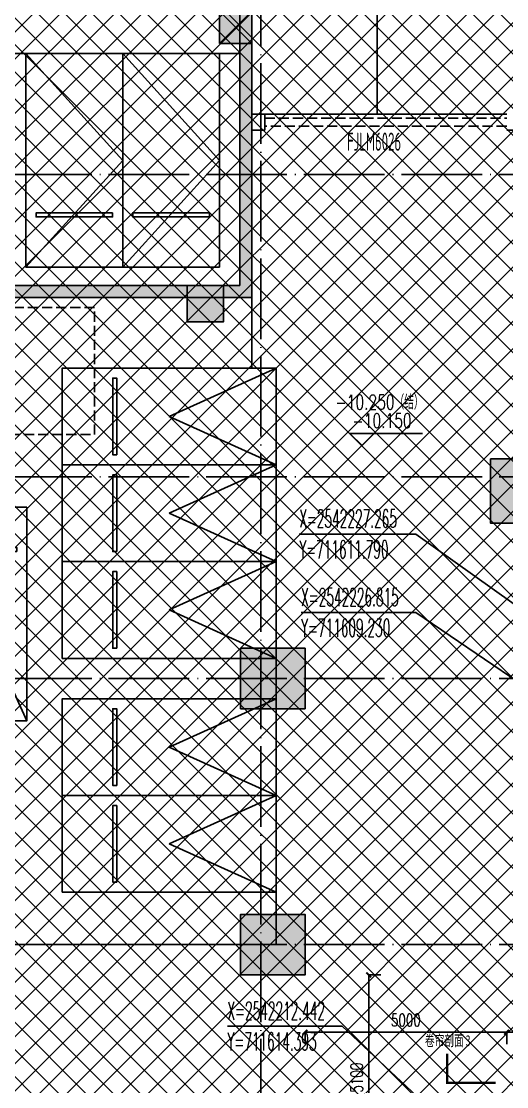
# Model space of a CAD drawing. Header units: millimetres. Extents: x 12325263 to 13848842, y -1463133 to 573208.
# Drawn here: x 12552362 to 12564397, y -1108011 to -1081586 of the extents above; entities that cross this region are included whole.
import ezdxf
from ezdxf.enums import TextEntityAlignment as Align
from ezdxf.xclip import XClip

# ---------------------------------------------------------------- set-up
doc = ezdxf.new("R2010")
doc.units = ezdxf.units.MM
doc.header["$LTSCALE"] = 1000
doc.header["$XCLIPFRAME"] = 0
doc.linetypes.add('-2F平面$0$DASH', pattern=[0.35, 0.25, -0.1])
doc.linetypes.add('DOTE', pattern=[2.42, 2, -0.2, 0.02, -0.2])
for name, color, linetype in [('-2F平面$0$DIM-ELEV', 3, 'Continuous'), ('-2F平面$0$DRWD-WINDOW', 2, 'Continuous'), ('-2F平面$0$PARTS-CAR公寓', 240, 'Continuous'), ('-2F平面$0$PARTS-CAR公寓子母车位', 240, 'Continuous'), ('-2F平面$0$PARTS-UP', 1, '-2F平面$0$DASH'), ('-2F平面$0$WALL-SHATCH', 8, 'Continuous'), ('-3F平面$0$PARTS-CAR商业', 160, 'Continuous'), ('A-ANNO-DIMS', 83, 'Continuous'), ('A-ANNO-SYMB', 3, 'Continuous'), ('A-ANNO-TEXT', 7, 'Continuous'), ('A-AXIS', 16, 'DOTE'), ('A-COLS', 6, 'Continuous'), ('A-WALL-PATT', 8, 'Continuous'), ('A_WALL(防火墙)', 151, 'Continuous'), ('DIM_COOR', 7, 'Continuous'), ('DRWD-F-TEXT', 142, 'Continuous'), ('PARTS-STAIR', 2, 'Continuous'), ('PUB_HATCH', 8, 'Continuous'), ('PUB_TEXT', 7, 'Continuous'), ('ROAD-LINE', 20, 'Continuous'), ('WALL', 5, 'Continuous'), ('人防墙', 6, 'Continuous'), ('地下室柱网$0$0q-柱0', 8, 'Continuous'), ('地下室柱网$0$0q-柱填充', 8, 'Continuous')]:
    doc.layers.add(name, color=color, linetype=linetype)
doc.layers.add('地下室柱网$0$9', color=8, linetype='Continuous', plot=False)
doc.styles.add('-2F平面$0$Standard', font='simplex.shx', dxfattribs={"bigfont": 'gbcbig.shx'})
doc.styles.add('_TCH_DIM', font='SIMPLEX.shx', dxfattribs={"width": 0.7, "bigfont": 'GBCBIG.shx'})
doc.styles.add('_TCH_DIM_T3', font='SIMPLEX.shx', dxfattribs={"width": 0.705882, "bigfont": 'GBCBIG.shx'})
doc.styles.get("Standard").update_dxf_attribs({"font": 'gbenor.shx', "bigfont": 'gbcbig.shx'})
doc.styles.add('宋体', font='', dxfattribs={"width": 0.65})
doc.styles.get('宋体').set_extended_font_data('SimSun')
doc.dimstyles.new('_TCH_ARCH&&120', dxfattribs={"dimtxt": 306, "dimasz": 120, "dimexe": 300, "dimexo": 360, "dimgap": 147, "dimtad": 1, "dimdec": 0, "dimzin": 0, "dimdsep": 46, "dimtxsty": '_TCH_DIM_T3', "dimblk": 'ARCHTICK', "dimcen": 0.09, "dimclrt": 7, "dimazin": 2, "dimtfac": 1, "dimtdec": 0, "dimtix": 1, "dimtmove": 2, "dimatfit": 3, "dimfxl": 1, "dimfxlon": 1, "dimtolj": 1, "dimtzin": 0, "dimarcsym": 0})

# ---------------------------------------------------------------- blocks, each defined once
blk = doc.blocks.new('asdgafgf20230228-rf2')
at = {"layer": 'PUB_HATCH'}
for points in [[(-13620, 49667), (-13820, 49700), (-13820, 30850), (-13520, 30550), (-13520, 49500)], [(-13520, 30550), (-13820, 30850), (-20319, 30850), (-20619, 30550)]]:
    blk.add_hatch(color=256, dxfattribs=at).paths.add_polyline_path(points)
at = {"layer": '人防墙'}
for p, q in [((-13820, 49700), (-13820, 30850)), ((-13520, 49500), (-13520, 30550)), ((-13820, 30850), (-20319, 30850)), ((-13520, 30550), (-20619, 30550))]:
    blk.add_line(p, q, dxfattribs=at)
blk = doc.blocks.new('_FZH')
blk.add_lwpolyline([(-0.5, -0.5), (0.5, -0.5), (0.5, 0.5), (-0.5, 0.5)], close=True)
at = {"layer": 'PUB_HATCH'}
blk.add_solid([(-0.5, -0.5), (0.5, -0.5), (-0.5, 0.5), (0.5, 0.5)], dxfattribs=at)
blk = doc.blocks.new('1-3F')
at = {"layer": 'A-COLS', "rotation": 270}
for p, xscale, yscale, zscale in [((-46620, 54150), 800, 800, 800), ((-47370, 47300), 900, 900, 900), ((-39500, 42650), 1600, 1600, 1600)]:
    blk.add_blockref('_FZH', p, dxfattribs=dict(at, xscale=xscale, yscale=yscale, zscale=zscale))
at = {"layer": 'A-COLS', "xscale": 1600, "yscale": 1500, "zscale": 1500}
for p in [(-45700, 38000), (-45700, 31400)]:
    blk.add_blockref('_FZH', p, dxfattribs=at)
blk = doc.blocks.new('adgshg13--2F平面$0$A$C7F010FC0')
at = {"layer": '-2F平面$0$WALL-SHATCH'}
h = blk.add_hatch(color=256, dxfattribs=at)
h.dxf.hatch_style = 1
h.paths.add_polyline_path([(-60384, -16881), (-763, 197), (12588, -13153), (12588, -157996), (-162965, -188820), (-171262, -180523), (-171262, -31311), (-150707, -10756), (-131860, -7981), (-99162, -7981), (-99162, -4981), (-76620, -4981), (-70108, -16881)], flags=16)
h.paths.add_polyline_path([(-60091, -16381), (-647, 647), (12988, -12988), (12988, -158332), (-163101, -189250), (-171662, -180689), (-171662, -31145), (-150778, -10261), (-131897, -7481), (-99562, -7481), (-99562, -4581), (-76366, -4581), (-69908, -16381)])
blk = doc.blocks.new('adgshgbj--2F平面$0$报建车道-2')
at = {"layer": 'ROAD-LINE'}
for p, q in [((117932, -98456), (104704, -100779)), ((119274, -104363), (119576, -106087)), ((119576, -106087), (120169, -105983)), ((120169, -105983), (122642, -120067)), ((122642, -120067), (107788, -122675))]:
    blk.add_line(p, q, dxfattribs=at)
blk = doc.blocks.new('adgshg13--2F平面$0$Lmark11')
blk.add_line((-250, 250), (1250, 250))
blk.add_lwpolyline([(-250, 250), (250, 250), (0, 0), (-250, 250)], close=True)
at = {"color": 7, "style": '-2F平面$0$Standard', "width": 0.8}
blk.add_attdef('LMARK', text='', height=180, rotation=0, dxfattribs=at).set_placement((1137, 325), align=Align.RIGHT)
blk = doc.blocks.new('adgshg2qbj-gycw-bj-13-CAR-4')
for p, q in [((0, -2650), (-1200, -5300)), ((1200, -5300), (0, -2650)), ((0, -2650), (0, -2650))]:
    blk.add_line(p, q)
blk.add_lwpolyline([(-1200, 0), (1200, 0), (1200, -5300), (-1200, -5300)], close=True)
at = {"extrusion": (-0.000447791, -3.39718e-15, 1), "elevation": -1}
blk.add_lwpolyline([(-950, -1350), (950, -1350), (950, -1250), (-950, -1250)], close=True, dxfattribs=at)
blk = doc.blocks.new('adgshg2qbj-gycw-bj-13--2F平面$0$CAR-子车位')
blk.add_line((1697, 1697), (3748, -3748))
blk.add_lwpolyline([(0, 0), (1697, 1697), (5445, -2051), (3748, -3748)], close=True)
at = {"extrusion": (-0.000316636, -0.000316636, 1), "elevation": -1}
blk.add_lwpolyline([(955, -601), (2298, 742), (2227, 813), (884, -530)], close=True, dxfattribs=at)
blk = doc.blocks.new('adgshg2qbj-syc-bj-13-CAR-4')
blk.add_lwpolyline([(-1200, 0), (1200, 0), (1200, -5300), (-1200, -5300)], close=True)
blk.add_lwpolyline([(1200, -5300), (-1200, -2650), (1200, 0)])
at = {"extrusion": (-0.000447791, -3.39717e-15, 1), "elevation": -1}
blk.add_lwpolyline([(-950, -1350), (950, -1350), (950, -1250), (-950, -1250)], close=True, dxfattribs=at)
blk = doc.blocks.new('*U495')
at = {"layer": '地下室柱网$0$0q-柱0'}
blk.add_lwpolyline([(-400, -400), (400, -400), (400, 400), (-400, 400)], close=True, dxfattribs=at)
at = {"layer": '地下室柱网$0$0q-柱填充'}
blk.add_solid([(-400, 400), (400, 400), (-400, -400), (400, -400)], dxfattribs=at)
at = {"layer": '地下室柱网$0$9'}
for p, q in [((-400, 400), (400, -400)), ((-400, -400), (400, 400))]:
    blk.add_line(p, q, dxfattribs=at)
blk = doc.blocks.new('A$C2A3E77E8')
at = {"layer": '-2F平面$0$DRWD-WINDOW', "color": 2, "linetype": '-2F平面$0$DASH'}
blk.add_line((508664.7, 100977.5), (514574.3, 102015.2), dxfattribs=at)
at = {"layer": '-2F平面$0$DRWD-WINDOW', "color": 2, "linetype": '-2F平面$0$DASH', "extrusion": (-1.20487e-07, 1.38292e-06, 1)}
blk.add_line((514608.9, 101818.2), (508699.3, 100780.5), dxfattribs=at)
at = {"layer": '-2F平面$0$PARTS-UP'}
blk.add_lwpolyline([(502763.5, 91971.2), (505866.1, 92516), (505321.3, 95618.5), (502218.8, 95073.8)], dxfattribs=at)
at = {"layer": 'PARTS-STAIR'}
blk.add_line((508332.4, 101020.7), (514557, 102113.6), dxfattribs=at)
blk.add_lwpolyline([(508905.3, 115741.6), (511395.6, 101558.5)], dxfattribs=at)
at = {"layer": 'WALL'}
for p, q in [((514626.2, 101719.7), (514823.2, 101754.3)), ((508647.4, 101076), (508332.2, 101020.7)), ((508647.4, 101076), (508716.6, 100682)), ((508716.6, 100682), (508401.4, 100626.7))]:
    blk.add_line(p, q, dxfattribs=at)
at = {"layer": '-2F平面$0$DIM-ELEV'}
ref = blk.add_blockref('adgshg13--2F平面$0$Lmark11', (512541.8, 93894.4), dxfattribs=dict(at, xscale=1.200000000000004, yscale=1.200000000000004, zscale=1.200000000000004, rotation=9.958750764330741))
XClip(ref).set_block_clipping_path([(-529.1692605615, 256.2128419876), (1355.6507577896, 780.9177241325)])
ref.add_attrib('LMARK', '-10.250（结）', dxfattribs={"layer": '0', "color": 7, "height": 360, "rotation": 9.95875, "style": '-2F平面$0$Standard', "width": 0.7}).set_placement((513793.5, 94542.2), align=Align.RIGHT)
ref = blk.add_blockref('adgshg13--2F平面$0$Lmark11', (512446, 93395.7), dxfattribs=dict(at, xscale=1.200000000000004, yscale=1.200000000000004, zscale=1.200000000000004, rotation=9.958750764330741))
ref.add_attrib('LMARK', '-10.150', dxfattribs={"layer": '0', "color": 7, "height": 360, "rotation": 9.95875, "style": '-2F平面$0$Standard', "width": 0.7}).set_placement((513581.8, 94038.5), align=Align.RIGHT)
at = {"layer": '-2F平面$0$PARTS-CAR公寓', "rotation": 99.95902942664536}
for p in [(505001.7, 92821.1), (505416.7, 90457.2), (505831.8, 88093.4), (506419.8, 84744.6), (506834.8, 82380.8)]:
    blk.add_blockref('adgshg2qbj-gycw-bj-13-CAR-4', p, dxfattribs=at)
at = {"layer": '-2F平面$0$PARTS-CAR公寓子母车位', "xscale": -1, "rotation": 54.9584734832932}
blk.add_blockref('adgshg2qbj-gycw-bj-13--2F平面$0$CAR-子车位', (504522.8, 90452.6), dxfattribs=at)
at = {"layer": '-3F平面$0$PARTS-CAR商业', "rotation": 189.9590294266452}
for p in [(507019.8, 96932.1), (504655.9, 96517)]:
    blk.add_blockref('adgshg2qbj-syc-bj-13-CAR-4', p, dxfattribs=at)
blk.add_blockref('adgshgbj--2F平面$0$报建车道-2', (389845.5, 200902.2))
at = {"rotation": 9.958774256191964}
blk.add_blockref('*U495', (507566.5, 103069.2), dxfattribs=at)
at = {"layer": 'WALL', "color": 1}
blk.add_blockref('adgshg13--2F平面$0$A$C7F010FC0', (561507.9, 205483.1), dxfattribs=at)
at = {"layer": 'DRWD-F-TEXT', "width": 0.6}
blk.add_text('FJLM6026', height=450, rotation=9.95869, dxfattribs=at).set_placement((510813.9, 100532.8))
blk = doc.blocks.new('asdfaadfg')
at = {"layer": 'DIM_COOR', "color": 3}
for p, q in [((998090, 192330), (995202, 192330)), ((1003244, 188646), (998090, 192330)), ((998090, 190384), (995248, 190384)), ((1000645, 188646), (998090, 190384)), ((996262, 180124), (993420, 180124)), ((1003244, 173596), (996262, 180124))]:
    blk.add_line(p, q, dxfattribs=at)
at = {"layer": 'PUB_TEXT', "style": '_TCH_DIM', "width": 0.494118}
for s, p in [('X=2542227.265', (995202, 192488)), ('Y=711611.790', (995202, 191726)), ('X=2542226.815', (995248, 190541)), ('Y=711609.230', (995248, 189780)), ('X=2542212.442', (993420, 180282)), ('Y=711614.393', (993420, 179520))]:
    blk.add_text(s, height=446.25, dxfattribs=at).set_placement(p)
blk = doc.blocks.new('qlzw')
at = {"layer": 'A-AXIS'}
for p, q in [((12424866.8, 979489.8), (12424866.8, 1082089.8)), ((12411416.8, 1046489.8), (12486866.8, 1046489.8)), ((12411416.8, 1038989.8), (12486866.8, 1038989.8)), ((12411416.8, 1033989.8), (12486866.8, 1033989.8)), ((12411416.8, 1027389.8), (12486866.8, 1027389.8))]:
    blk.add_line(p, q, dxfattribs=at)
blk = doc.blocks.new('_ArchTick')
at = {"color": 0, "linetype": 'ByBlock', "const_width": 0.4}
blk.add_lwpolyline([(-0.5, -0.5), (0.5, 0.5)], dxfattribs=at)
blk = doc.blocks.new('*D3796')
at = {"layer": 'A-ANNO-DIMS', "color": 0, "lineweight": -2, "transparency": 16777216}
for p, q in [((12560976, -1105237), (12561277, -1105237)), ((12560977, -1110337), (12560977, -1105237)), ((12560976, -1110337), (12561277, -1110337))]:
    blk.add_line(p, q, dxfattribs=at)
at = {"layer": 'Defpoints', "color": 0, "transparency": 16777216}
for p in [(12559397, -1105237), (12560977, -1105237), (12559397, -1110337)]:
    blk.add_point(p, dxfattribs=at)
at = {"layer": 'A-ANNO-DIMS', "color": 0, "lineweight": -2, "transparency": 16777216, "xscale": 120, "yscale": 120, "zscale": 120}
for p, rotation in [((12560977, -1105237), 90), ((12560977, -1110337), 270)]:
    blk.add_blockref('_ArchTick', p, dxfattribs=dict(at, rotation=rotation))
at = {"layer": 'A-ANNO-DIMS', "color": 7, "transparency": 16777216, "insert": (12560677, -1107787), "char_height": 306, "attachment_point": 5, "rotation": 90, "style": '_TCH_DIM_T3'}
blk.add_mtext('\\A1;5100', dxfattribs=at)
blk = doc.blocks.new('*D3798')
at = {"layer": 'A-ANNO-DIMS', "color": 0, "lineweight": -2, "transparency": 16777216}
for p, q in [((12559397, -1106659), (12559397, -1106960)), ((12559397, -1106660), (12564397, -1106660)), ((12564397, -1106659), (12564397, -1106960))]:
    blk.add_line(p, q, dxfattribs=at)
at = {"layer": 'Defpoints', "color": 0, "transparency": 16777216}
for p in [(12559397, -1104997), (12564397, -1104997), (12564397, -1106660)]:
    blk.add_point(p, dxfattribs=at)
at = {"layer": 'A-ANNO-DIMS', "color": 0, "lineweight": -2, "transparency": 16777216, "xscale": 120, "yscale": 120, "zscale": 120, "rotation": 180}
blk.add_blockref('_ArchTick', (12559397, -1106660), dxfattribs=at)
at = {"layer": 'A-ANNO-DIMS', "color": 0, "lineweight": -2, "transparency": 16777216, "xscale": 120, "yscale": 120, "zscale": 120}
blk.add_blockref('_ArchTick', (12564397, -1106660), dxfattribs=at)
at = {"layer": 'A-ANNO-DIMS', "color": 7, "transparency": 16777216, "insert": (12561897, -1106360), "char_height": 306, "attachment_point": 5, "style": '_TCH_DIM_T3'}
blk.add_mtext('\\A1;5000', dxfattribs=at)
blk = doc.blocks.new('*D3799')
at = {"layer": 'A-ANNO-DIMS', "color": 0, "lineweight": -2, "transparency": 16777216}
for p, q in [((12564397, -1106659), (12564397, -1106960)), ((12564397, -1106660), (12565697, -1106660)), ((12565697, -1106659), (12565697, -1106960))]:
    blk.add_line(p, q, dxfattribs=at)
at = {"layer": 'Defpoints', "color": 0, "transparency": 16777216}
for p in [(12564397, -1104997), (12565697, -1104997), (12565697, -1106660)]:
    blk.add_point(p, dxfattribs=at)
at = {"layer": 'A-ANNO-DIMS', "color": 0, "lineweight": -2, "transparency": 16777216, "xscale": 120, "yscale": 120, "zscale": 120, "rotation": 180}
blk.add_blockref('_ArchTick', (12564397, -1106660), dxfattribs=at)
at = {"layer": 'A-ANNO-DIMS', "color": 0, "lineweight": -2, "transparency": 16777216, "xscale": 120, "yscale": 120, "zscale": 120}
blk.add_blockref('_ArchTick', (12565697, -1106660), dxfattribs=at)
at = {"layer": 'A-ANNO-DIMS', "color": 7, "transparency": 16777216, "insert": (12565047, -1106360), "char_height": 306, "attachment_point": 5, "style": '_TCH_DIM_T3'}
blk.add_mtext('\\A1;1300', dxfattribs=at)

msp = doc.modelspace()

# ---------------------------------------------------------------- hatches: boundary and pattern name
at = {"layer": 'A-WALL-PATT'}
h = msp.add_hatch(dxfattribs=at)
h.set_pattern_fill('ANSI37', color=252, scale=300)
h.set_pattern_definition([(45, (0, 0), (-336.759605, 336.759605), []), (135, (0, 0), (-336.759605, -336.759605), [])])
h.paths.add_polyline_path([(12564696.8, -1148386.8), (12504241.6, -1148387), (12504241.6, -1033958), (12634041.3, -1033958), (12627844.5, -1069250.3), (12616665.5, -1067287.4), (12616902.5, -1065937.9), (12610631.1, -1064836.8), (12604673.6, -1064836.8), (12597896.8, -1064836.8), (12597896.8, -1060786.8), (12593492.1, -1060786.8), (12590496.8, -1060786.8), (12590496.8, -1069586.9), (12575796.8, -1069586.9), (12575796.8, -1059986.8), (12574896.8, -1059986.8), (12574896.8, -1057336.8), (12570296.8, -1057336.8), (12570296.8, -1055286.8), (12568296.8, -1055286.8), (12568296.8, -1060086.8), (12564596.6, -1060086.8), (12564596.6, -1069486.8), (12564696.9, -1069486.8), (12564696.8, -1097986.8), (12567296.8, -1097986.8), (12567296.8, -1105536.8), (12565696.8, -1105536.8), (12565696.8, -1113036.8), (12564696.8, -1113036.8)])

# ---------------------------------------------------------------- linework, layer by layer
at = {"layer": 'A-ANNO-SYMB', "const_width": 60}
msp.add_lwpolyline([(12564122.7, -1107913), (12562922.7, -1107913), (12562922.7, -1107193)], dxfattribs=at)

# ---------------------------------------------------------------- block references
ref = msp.add_blockref('A$C2A3E77E8', (12039933.3, -1095474.8), dxfattribs=dict(rotation=350.0412492537527))
XClip(ref).set_block_clipping_path([(574517.6328491271, 127502.2367430634), (563167.6328490991, 127502.2228846755), (563167.6311767455, 128872.3654828509), (556800.2987149898, 128872.35771109), (544257.8770271596, 126670.0996581088), (543557.4714692105, 130659.0804795903), (536268.9804626536, 129379.331731239), (537790.8662453052, 120711.8038626132), (523312.3703787625, 118169.6006707186), (521652.1357429288, 127625.0713569671), (520765.6618171427, 127469.4202569119), (520307.3778515682, 130079.4678951118), (515776.700237589, 129283.9687092729), (515422.1926091146, 131303.0932199814), (513452.2958014049, 130957.2097736297), (514282.4182554409, 126229.4878651481), (510637.9919826575, 125589.577113275), (512263.534631284, 116331.1783077423), (512362.3527807724, 116348.529120174), (517291.1072248165, 88278.0145814414), (519851.8954271879, 88727.6234641299), (522454.6248882134, 73904.4148362107), (519893.7906026859, 73454.7686835658), (526007.3042119928, 38637.452739819), (480033.7029030509, 30565.0258553012), (466439.1866319198, 28317.0522398334), (446673.6220214516, 140886.9888556413), (578014.3726615645, 163948.422490485), (584117.7942495663, 129187.8787387202)])
for name, p in [('1-3F', (12604296.8, -1135886.8)), ('asdfaadfg', (11564053.1, -1286633.1))]:
    msp.add_blockref(name, p)
at = {"layer": 'A_WALL(防火墙)'}
msp.add_blockref('qlzw', (133430, -2131876.5), dxfattribs=at)
at = {"layer": '人防墙'}
ref = msp.add_blockref('asdgafgf20230228-rf2', (12571596.8, -1118986.7), dxfattribs=at)
XClip(ref).set_block_clipping_path([(-67355.290652331, -38121.2847742999), (65994.7093476802, 85028.7152257001)])

# ---------------------------------------------------------------- texts
at = {"layer": 'A-ANNO-TEXT', "style": '宋体', "width": 0.65}
for s, p in [('卷帘剖面', (12562369.3, -1107003)), ('3', (12563380.3, -1107003))]:
    msp.add_text(s, height=271.9, dxfattribs=at).set_placement(p)

# ---------------------------------------------------------------- dimensions: what is measured, and where the dimension line sits
at = {"layer": 'A-ANNO-DIMS'}
for p1, p2, distance, picture, middle in [((12559396.8, -1104996.8), (12564396.8, -1104996.8), -1663.2, '*D3798', (12561896.8, -1106360)), ((12564396.8, -1104996.8), (12565696.8, -1104996.8), -1663.2, '*D3799', (12565046.8, -1106360)), ((12559396.8, -1110336.8), (12559396.8, -1105236.8), -1580.2, '*D3796', (12560677, -1107786.8))]:
    dim = msp.add_aligned_dim(p1=p1, p2=p2, distance=distance, dimstyle='_TCH_ARCH&&120', dxfattribs=at)
    dim.commit()
    dim.dimension.update_dxf_attribs({"geometry": picture, "text_midpoint": middle})

doc.saveas('drawing.dxf')
